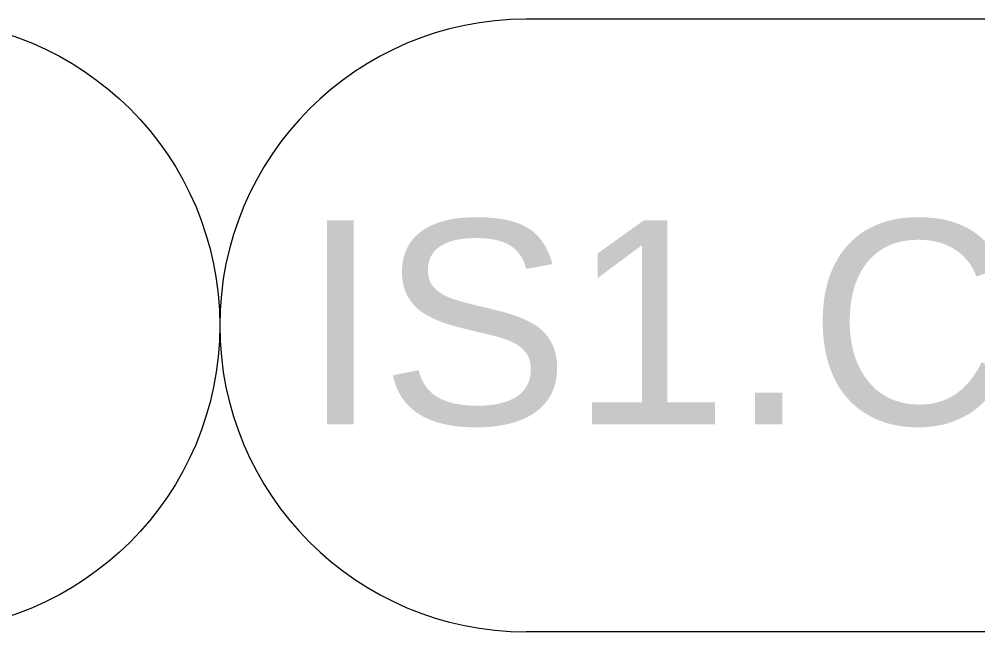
# Model space of a CAD drawing. Header units: millimetres. Extents: x 0 to 42050, y 0 to 29700.
# Drawn here: x 34632 to 35218, y 28288 to 28663 of the extents above; entities that cross this region are included whole.
import ezdxf

# ---------------------------------------------------------------- set-up
doc = ezdxf.new("R2010")
doc.units = ezdxf.units.MM
doc.header["$LTSCALE"] = 50
doc.layers.add('Symbol', color=7, linetype='Continuous', lineweight=18)
doc.styles.add('Note Text', font='arial.ttf')

# ---------------------------------------------------------------- blocks, each defined once
blk = doc.blocks.new('Balloon17')
at = {"layer": 'Symbol'}
for p, q in [((713.121, 573.252), (698.844, 573.252)), ((713.121, 565.752), (698.844, 565.752))]:
    blk.add_line(p, q, dxfattribs=at)
blk.add_circle((691.344, 569.502), 3.75, dxfattribs=at)
blk.add_arc((698.844, 569.502), 3.75, 90, 270, dxfattribs=at)
at = {"layer": 'Symbol', "insert": (705.983, 569.523), "char_height": 2.5, "attachment_point": 5, "style": 'Note Text'}
blk.add_mtext('IS1.C1.LS01', dxfattribs=at)

msp = doc.modelspace()

# ---------------------------------------------------------------- block references
at = {"layer": 'Symbol', "xscale": 50, "yscale": 50, "zscale": 50}
msp.add_blockref('Balloon17', (0, 0), dxfattribs=at)

doc.saveas('drawing.dxf')
